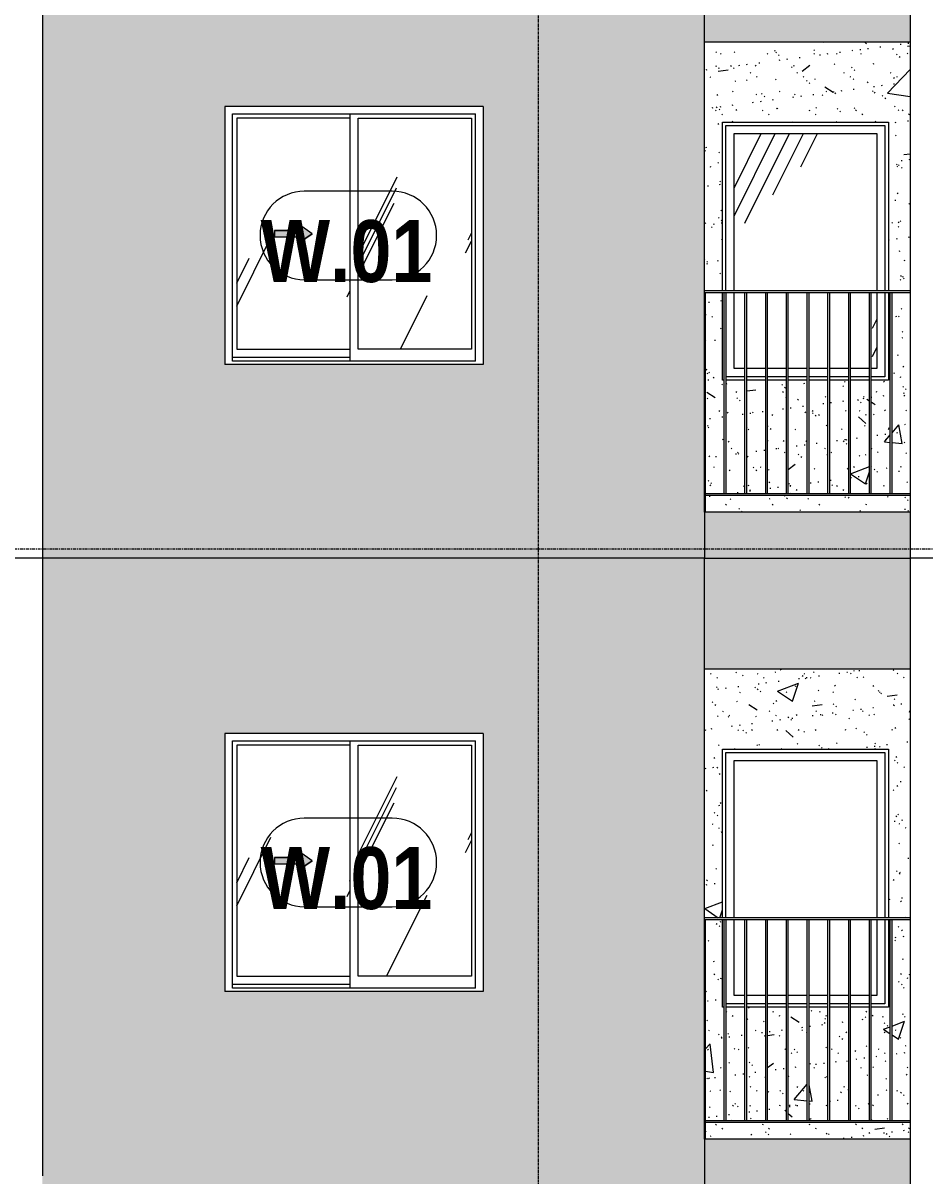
# Model space of a CAD drawing. Header units: millimetres. Extents: x -134153 to 99383, y -5233 to 35400.
# Drawn here: x 64664 to 69555, y 5600 to 11852 of the extents above; entities that cross this region are included whole.
import ezdxf

# ---------------------------------------------------------------- set-up
doc = ezdxf.new("R2010")
doc.units = ezdxf.units.MM
for name, pattern in [('1 NÉT CALL OUT', [6, 3, -3]), ('Centre', [31.75, 6.35, -4.7625, 15.875, -4.7625]), ('Grid Line', [22.225, 12.7, -3.175, 3.175, -3.175])]:
    doc.linetypes.add(name, pattern=pattern)
for name, color, linetype, lineweight in [('0-2', 250, 'Continuous', 5), ('A-DETL-GENF', 92, 'Continuous', 9), ('A-DETL-GENF-1', 92, '1 NÉT CALL OUT', 9), ('A-FLOR-HRAL-1', 253, 'Continuous', 9), ('A-FLOR-LEVL-2', 51, 'Centre', 9), ('A-GLAZ', 151, 'Continuous', 9), ('A-GLAZ-1', 253, 'Continuous', 9), ('A-GLAZ-2', 7, 'Continuous', 9), ('A-GLAZ-3', 7, '1 NÉT CALL OUT', 9), ('A-GLAZ-IDEN', 152, 'Continuous', 9), ('A-WALL', 113, 'Continuous', 9), ('A-WALL-PATT-1', 9, 'Continuous', 9), ('A-WALL-PATT-2', 111, 'Continuous', 5), ('I-WALL', 2, 'Continuous', 9), ('I-WALL-1', 7, 'Continuous', 9), ('S-GRID-1', 1, 'Grid Line', 9)]:
    doc.layers.add(name, color=color, linetype=linetype, lineweight=lineweight)
doc.styles.add('Arial_B_1', font='arialbd_0.ttf', dxfattribs={"width": 0.85, "height": 336})
pattern_1 = [(50, (82572.6, 0), (1165.978, -102.01), [121.92, -1341.12]), (355, (82572.6, 0), (-225.554, 1222.763), [97.536, -1072.896]), (100.451, (82669.8, -8.5), (940.433, 1120.746), [103.616, -1139.776]), (46.184, (82572.6, 325.1), (1734.906, -269.074), [182.88, -2011.68]), (96.636, (82717.2, 302.7), (1519.38, 1583.54), [155.42, -1709.66]), (351.184, (82572.6, 325.1), (1519.39, 1583.52), [146.3, -1609.34]), (21, (82735.2, 243.8), (970.332, -654.498), [121.92, -1341.12]), (326, (82735.2, 243.8), (395.533, 1178.804), [97.536, -1072.896]), (71.451, (82816, 189.3), (1365.87, 524.296), [103.616, -1139.776]), (37.5, (82572.62, 0), (19.767, 541.153), [53.645, -1006.246, 53.645, -1035.507, -1076.96]), (37.5, (82572.62, 0), (19.767, 541.153), [-2149.043, 53.645, -1023.315]), (7.5, (82572.6, 0), (427.646, 641.156), [53.645, -567.334, 53.645, -981.862, -410.464]), (7.5, (82572.6, 0), (427.646, 641.156), [-1656.486, 53.645, -356.82]), (327.5, (82210.1, 0), (867.782, -36.665), [53.645, -352.755, 53.645, -1214.323, -1682.496]), (327.5, (82210.1, 0), (867.782, -36.665), [-1674.368, 53.645, -1628.85]), (317.5, (82047.56, 0), (948.028, 162.73), [53.645, -474.675, 53.645, -788.416, -1194.816]), (317.5, (82047.56, 0), (948.028, 162.73), [-1370.38, 53.645, -1141.17])]
pattern_2 = [(37.5, (82572.62, 0), (-5.1206, 156.61216), [5.364, -118.181, 5.364, -132.812, -132.08]), (37.5, (82572.62, 0), (-5.1206, 156.61216), [-261.722, 5.364, -126.716]), (7.5, (82572.62, 0), (143.847, 229.3842), [5.364, -61.285, 5.364, -105.989, -42.672]), (7.5, (82572.62, 0), (143.847, 229.3842), [-178.003, 5.364, -37.308]), (327.5, (82472.65, 0), (253.1176, 0.4601), [5.364, -35.276, 5.364, -140.94, -191.008]), (327.5, (82472.65, 0), (253.1176, 0.4601), [-186.944, 5.364, -185.644]), (317.5, (82472.65, 0), (244.3381, 71.3376), [5.364, -14.956, 5.364, -90.546, -109.728]), (317.5, (82472.65, 0), (244.3381, 71.3376), [-116.23, 5.364, -104.364])]
pattern_3 = [(63.435, (84482.24, 111.3), (-0.002, 1625.6), [567.96, -3066.99]), (63.435, (82856.64, 111.3), (-0.002, 1625.6), [567.96, -3066.99]), (63.435, (85260.4, 425.35), (-0.002, 1625.6), [567.96, -3066.99]), (63.435, (83634.8, 425.35), (-0.002, 1625.6), [567.96, -3066.99]), (63.435, (85142.64, 314.5), (-0.002, 1625.6), [567.96, -3066.99]), (63.435, (83517.04, 314.5), (-0.002, 1625.6), [567.96, -3066.99]), (63.435, (85022.6, 949.4), (-0.002, 1625.6), [276.055, -3358.9]), (63.435, (83397, 949.4), (-0.002, 1625.6), [276.055, -3358.9]), (63.435, (84944.06, 851.15), (-0.002, 1625.6), [567.96, -3066.99]), (63.435, (83318.46, 851.15), (-0.002, 1625.6), [567.96, -3066.99]), (63.435, (84957.9, 921.7), (-0.002, 1625.6), [567.96, -3066.99]), (63.435, (83332.3, 921.7), (-0.002, 1625.6), [567.96, -3066.99]), (63.435, (84302.1, 612.2), (-0.002, 1625.6), [567.96, -3066.99]), (63.435, (82676.5, 612.2), (-0.002, 1625.6), [567.96, -3066.99]), (63.435, (84315.9, 695.35), (-0.002, 1625.6), [567.96, -3066.99]), (63.435, (82690.3, 695.35), (-0.002, 1625.6), [567.96, -3066.99]), (63.435, (84319.65, 755.3), (-0.002, 1625.6), [567.96, -3066.99]), (63.435, (82694.05, 755.3), (-0.002, 1625.6), [567.96, -3066.99])]

# ---------------------------------------------------------------- blocks, each defined once
blk = doc.blocks.new('M_Fixed - 900 x 1400-901191-TKCS_MẶT ĐỨNG HƯỚNG NAM')
at = {"layer": 'A-GLAZ-2'}
for p, q in [((106969.5, 7896), (107831.5, 7896)), ((106969.5, 7000), (106969.5, 7896)), ((107831.5, 7896), (107831.5, 7000)), ((107013.5, 7852), (107787.5, 7852)), ((107013.5, 7000), (107013.5, 7852)), ((107787.5, 7852), (107787.5, 7000)), ((107013.5, 6578), (107013.5, 6990)), ((107787.5, 6990), (107787.5, 6578)), ((107831.5, 6990), (107831.5, 6534)), ((107072.6, 6578), (107013.5, 6578)), ((107185.1, 6578), (107082.6, 6578)), ((107297.6, 6578), (107195.1, 6578)), ((107410.1, 6578), (107307.6, 6578)), ((107522.6, 6578), (107420.1, 6578)), ((107635.1, 6578), (107532.6, 6578)), ((107747.6, 6578), (107645.1, 6578)), ((107787.5, 6578), (107757.6, 6578)), ((107072.6, 6534), (106970.1, 6534)), ((107185.1, 6534), (107082.6, 6534)), ((107297.6, 6534), (107195.1, 6534)), ((107410.1, 6534), (107307.6, 6534)), ((107522.6, 6534), (107420.1, 6534)), ((107635.1, 6534), (107532.6, 6534)), ((107747.6, 6534), (107645.1, 6534)), ((107831.5, 6534), (107757.6, 6534))]:
    blk.add_line(p, q, dxfattribs=at)
blk = doc.blocks.new('Railing - 10mm-901206-TKCS_MẶT ĐỨNG HƯỚNG NAM')
at = {"layer": 'A-FLOR-HRAL-1'}
for p, q in [((106960.064287, 5900), (106960.064287, 6990)), ((106970.064287, 5900), (106970.064287, 6990))]:
    blk.add_line(p, q, dxfattribs=at)
blk = doc.blocks.new('Railing - 50 x 10mm-901205-TKCS_MẶT ĐỨNG HƯỚNG NAM')
at = {"layer": 'A-FLOR-HRAL-1'}
for p in [(106852.6, 6990), (106857.6, 5800)]:
    blk.add_line(p, (106857.6, 6990), dxfattribs=at)
blk = doc.blocks.new('Railing - Railing-883257-TKCS_MẶT ĐỨNG HƯỚNG NAM')
at = {"layer": 'A-FLOR-HRAL-1'}
for p, q in [((106852.6, 5900), (107967.6, 5900)), ((107967.6, 5890), (106852.6, 5890))]:
    blk.add_line(p, q, dxfattribs=at)
for name, p in [('Railing - 50 x 10mm-901205-TKCS_MẶT ĐỨNG HƯỚNG NAM', (0, 0)), ('Railing - 10mm-901206-TKCS_MẶT ĐỨNG HƯỚNG NAM', (0, 0)), ('Railing - 10mm-901206-TKCS_MẶT ĐỨNG HƯỚNG NAM', (112.5, 0)), ('Railing - 10mm-901206-TKCS_MẶT ĐỨNG HƯỚNG NAM', (225, 0)), ('Railing - 10mm-901206-TKCS_MẶT ĐỨNG HƯỚNG NAM', (337.5, 0)), ('Railing - 10mm-901206-TKCS_MẶT ĐỨNG HƯỚNG NAM', (450, 0)), ('Railing - 10mm-901206-TKCS_MẶT ĐỨNG HƯỚNG NAM', (562.5, 0)), ('Railing - 10mm-901206-TKCS_MẶT ĐỨNG HƯỚNG NAM', (675, 0)), ('Railing - 10mm-901206-TKCS_MẶT ĐỨNG HƯỚNG NAM', (787.5, 0)), ('Railing - 10mm-901206-TKCS_MẶT ĐỨNG HƯỚNG NAM', (900, 0))]:
    blk.add_blockref(name, p)
blk = doc.blocks.new('Top Rail Type - Top Rail_Internal_-883258-TKCS_MẶT ĐỨNG HƯỚNG NAM')
at = {"layer": 'A-FLOR-HRAL-1'}
for p, q in [((107967.6, 7000), (106852.6, 7000)), ((106852.6, 6990), (107967.6, 6990))]:
    blk.add_line(p, q, dxfattribs=at)
blk = doc.blocks.new('NCV_TKTC_TANG 2_rvt-2-TKCS_MẶT ĐỨNG HƯỚNG NAM')
at = {"layer": 'A-WALL-PATT-1'}
h = blk.add_hatch(dxfattribs=at)
h.set_pattern_fill('FP_31', color=256, style=0, pattern_type=2)
h.set_pattern_definition(pattern_1)
h.paths.add_polyline_path([(106857.6, 5800), (107967.6, 5800), (107967.6, 5890), (106857.6, 5890)])
h.paths.add_polyline_path([(107195.1, 5900), (107297.6, 5900), (107297.6, 6515), (107195.1, 6515), (107195.1, 6321.3)])
h.paths.add_polyline_path([(107307.6, 5900), (107410.1, 5900), (107410.1, 6515), (107307.6, 6515), (107307.6, 6232.2)])
h.paths.add_polyline_path([(107185.1, 5900), (107185.1, 6515), (107082.6, 6515), (107082.6, 5900)])
h.paths.add_polyline_path([(107522.6, 5900), (107522.6, 6515), (107420.1, 6515), (107420.1, 5900)])
h.paths.add_polyline_path([(107532.6, 5900), (107635.1, 5900), (107635.1, 6515), (107532.6, 6515), (107532.6, 6054)])
h.paths.add_polyline_path([(107072.6, 5900), (107072.6, 6515), (106970.1, 6515), (106970.1, 5900)])
h.paths.add_polyline_path([(107645.1, 5900), (107747.6, 5900), (107747.6, 6515), (107645.1, 6513.3), (107645.1, 5964.9)])
h.paths.add_polyline_path([(106960.1, 5900), (106960.1, 6515), (106950.5, 6515), (106950.5, 6990), (106857.6, 6990), (106857.6, 5900)])
h.paths.add_polyline_path([(107757.6, 5900), (107860.1, 5900), (107860.1, 6990), (107850.5, 6990), (107850.5, 6515), (107757.6, 6513.3)])
h.paths.add_polyline_path([(107870.1, 5900), (107967.6, 5900), (107967.6, 6990), (107870.1, 6990), (107870.1, 6427)])
h.paths.add_polyline_path([(106857.6, 7000), (106950.5, 7000), (106950.5, 7915), (107850.5, 7915), (107850.5, 7000), (107967.6, 7000), (107967.6, 8349.3), (106852.6, 8349.3), (106852.6, 7000)])
h = blk.add_hatch(dxfattribs=at)
h.set_pattern_fill('FP_32', color=256, style=0, pattern_type=2)
h.set_pattern_definition(pattern_2)
h.paths.add_polyline_path([(106857.6, 5800), (107967.6, 5800), (107967.6, 5890), (106857.6, 5890)])
h.paths.add_polyline_path([(107195.1, 5900), (107297.6, 5900), (107297.6, 6515), (107195.1, 6515), (107195.1, 6321.3)])
h.paths.add_polyline_path([(107307.6, 5900), (107410.1, 5900), (107410.1, 6515), (107307.6, 6515), (107307.6, 6232.2)])
h.paths.add_polyline_path([(107185.1, 5900), (107185.1, 6515), (107082.6, 6515), (107082.6, 5900)])
h.paths.add_polyline_path([(107522.6, 5900), (107522.6, 6515), (107420.1, 6515), (107420.1, 5900)])
h.paths.add_polyline_path([(107532.6, 5900), (107635.1, 5900), (107635.1, 6515), (107532.6, 6515), (107532.6, 6054)])
h.paths.add_polyline_path([(107072.6, 5900), (107072.6, 6515), (106970.1, 6515), (106970.1, 5900)])
h.paths.add_polyline_path([(107645.1, 5900), (107747.6, 5900), (107747.6, 6515), (107645.1, 6513.3), (107645.1, 5964.9)])
h.paths.add_polyline_path([(106960.1, 5900), (106960.1, 6515), (106950.5, 6515), (106950.5, 6990), (106857.6, 6990), (106857.6, 5900)])
h.paths.add_polyline_path([(107757.6, 5900), (107860.1, 5900), (107860.1, 6990), (107850.5, 6990), (107850.5, 6515), (107757.6, 6513.3)])
h.paths.add_polyline_path([(107870.1, 5900), (107967.6, 5900), (107967.6, 6990), (107870.1, 6990), (107870.1, 6427)])
h.paths.add_polyline_path([(106857.6, 7000), (106950.5, 7000), (106950.5, 7915), (107850.5, 7915), (107850.5, 7000), (107967.6, 7000), (107967.6, 8349.3), (106852.6, 8349.3), (106852.6, 7000)])
at = {"layer": 'I-WALL-1'}
for p, q in [((106950.5, 7000), (106950.5, 7915)), ((106950.5, 7915), (107850.5, 7915)), ((107850.5, 7915), (107850.5, 7000)), ((106950.5, 6515), (106950.5, 6990)), ((107850.5, 6990), (107850.5, 6515)), ((106960.1, 6515), (106950.5, 6515)), ((107072.6, 6515), (106970.1, 6515)), ((107185.1, 6515), (107082.6, 6515)), ((107297.6, 6515), (107195.1, 6515)), ((107410.1, 6515), (107307.6, 6515)), ((107522.6, 6515), (107420.1, 6515)), ((107635.1, 6515), (107532.6, 6515)), ((107747.6, 6515), (107645.1, 6515)), ((107850.5, 6515), (107757.6, 6515))]:
    blk.add_line(p, q, dxfattribs=at)
at = {"layer": 'A-FLOR-HRAL-1'}
for name in ['Top Rail Type - Top Rail_Internal_-883258-TKCS_MẶT ĐỨNG HƯỚNG NAM', 'Railing - Railing-883257-TKCS_MẶT ĐỨNG HƯỚNG NAM']:
    blk.add_blockref(name, (0, 0), dxfattribs=at)
at = {"layer": 'A-GLAZ-1'}
blk.add_blockref('M_Fixed - 900 x 1400-901191-TKCS_MẶT ĐỨNG HƯỚNG NAM', (0, 0), dxfattribs=at)
blk = doc.blocks.new('M_Fixed - 900 x 1400-V375-TKCS_MẶT ĐỨNG HƯỚNG NAM')
at = {"layer": 'A-GLAZ'}
h = blk.add_hatch(dxfattribs=at)
h.set_pattern_fill('FP_49', color=256, style=0, pattern_type=2)
h.set_pattern_definition([(63.435, (82775.8, 101.6), (-817.87, 2453.59), [1016, -609.6, 1016, -609.6, -1292.49]), (63.435, (82775.8, 101.6), (-817.87, 2453.59), [-3251.2, 406.4, -886.09]), (63.435, (82725, 152.4), (-817.87, 2453.59), [812.8, -1016, 609.6, -609.6, -1495.69]), (63.435, (82725, 152.4), (-817.87, 2453.59), [-3048, 711.2, -784.49]), (63.435, (82725, 304.8), (-817.87, 2453.59), [609.6, -1219.2, 406.4, -609.6, -1698.89]), (63.435, (82725, 304.8), (-817.87, 2453.59), [-2844.8, 914.4, -784.49]), (63.435, (82877.4, 152.4), (-817.87, 2453.59), [609.6, -1219.2, 508, -2206.89]), (63.435, (83029.8, 304.8), (-817.87, 2453.59), [304.8, -1524, 203.2, -2511.69]), (63.435, (82775.8, 558.8), (-817.87, 2453.59), [203.2, -1524, 203.2, -812.8, -1800.49]), (63.435, (82775.8, 558.8), (-817.87, 2453.59), [-2743.2, 508, -1292.49]), (63.435, (83690.2, 406.4), (-817.87, 2453.59), [1016, -1524, 1219.2, -804.81]), (63.435, (83690.2, 254), (-817.87, 2453.59), [1422.4, -1016, 1524, -601.61]), (63.435, (83791.8, 304.8), (-817.87, 2453.59), [1625.6, -812.8, 1219.2, -886.09]), (63.435, (83944.2, 457.2), (-817.87, 2453.59), [1016, -1422.4, 812.8, -1292.49]), (63.435, (83791.8, 762), (-817.87, 2453.59), [508, -2032, 609.6, -1394.09]), (63.435, (84096.6, 609.6), (-817.87, 2453.59), [406.4, -2032, 406.4, -1698.89])])
h.paths.add_polyline_path([(107522.6, 9978), (107522.6, 10390), (107420.1, 10390), (107420.1, 9978)])
h.paths.add_polyline_path([(107072.6, 9978), (107072.6, 10390), (107013.5, 10390), (107013.5, 9978)])
h.paths.add_polyline_path([(107787.5, 9978), (107787.5, 10390), (107757.6, 10390), (107757.6, 9978)])
h.paths.add_polyline_path([(107532.6, 9978), (107635.1, 9978), (107635.1, 10390), (107532.6, 10390), (107532.6, 10233)])
h.paths.add_polyline_path([(107747.6, 9978), (107747.6, 10390), (107645.1, 10390), (107645.1, 9978)])
h.paths.add_polyline_path([(107307.6, 9978), (107410.1, 9978), (107410.1, 10390), (107307.6, 10390), (107307.6, 10272)])
h.paths.add_polyline_path([(107195.1, 9978), (107297.6, 9978), (107297.6, 10390), (107195.1, 10390), (107195.1, 10159.5)])
h.paths.add_polyline_path([(107082.6, 9978), (107185.1, 9978), (107185.1, 10390), (107082.6, 10390), (107082.6, 10047)])
h.paths.add_polyline_path([(107435.5, 10400), (107787.5, 10400), (107787.5, 11252), (107013.5, 11252), (107013.5, 10400), (107365.5, 10400)])
at = {"layer": 'A-GLAZ-2'}
for p, q in [((106969.5, 11296), (107831.5, 11296)), ((106969.5, 10400), (106969.5, 11296)), ((107831.5, 11296), (107831.5, 10400)), ((107013.5, 11252), (107787.5, 11252)), ((107013.5, 10400), (107013.5, 11252)), ((107787.5, 11252), (107787.5, 10400)), ((107013.5, 9978), (107013.5, 10390)), ((107787.5, 10390), (107787.5, 9978)), ((107831.5, 10390), (107831.5, 9934)), ((107072.6, 9978), (107013.5, 9978)), ((107185.1, 9978), (107082.6, 9978)), ((107297.6, 9978), (107195.1, 9978)), ((107410.1, 9978), (107307.6, 9978)), ((107522.6, 9978), (107420.1, 9978)), ((107635.1, 9978), (107532.6, 9978)), ((107747.6, 9978), (107645.1, 9978)), ((107787.5, 9978), (107757.6, 9978)), ((107072.6, 9934), (106970.1, 9934)), ((107185.1, 9934), (107082.6, 9934)), ((107297.6, 9934), (107195.1, 9934)), ((107410.1, 9934), (107307.6, 9934)), ((107522.6, 9934), (107420.1, 9934)), ((107635.1, 9934), (107532.6, 9934)), ((107747.6, 9934), (107645.1, 9934)), ((107831.5, 9934), (107757.6, 9934))]:
    blk.add_line(p, q, dxfattribs=at)
blk = doc.blocks.new('NCV_TKTC_TANG 3 - 4_rvt-4-TKCS_MẶT ĐỨNG HƯỚNG NAM')
at = {"layer": 'A-WALL-PATT-1'}
h = blk.add_hatch(dxfattribs=at)
h.set_pattern_fill('FP_31', color=256, style=0, pattern_type=2)
h.set_pattern_definition(pattern_1)
h.paths.add_polyline_path([(106857.6, 9200), (107967.6, 9200), (107967.6, 9290), (106857.6, 9290)])
h.paths.add_polyline_path([(107532.6, 9300), (107635.1, 9300), (107635.1, 9915), (107532.6, 9915), (107532.6, 9454)])
h.paths.add_polyline_path([(106970.1, 9300), (107072.6, 9300), (107072.6, 9915), (106970.1, 9915), (106970.1, 9825.9)])
h.paths.add_polyline_path([(107645.1, 9300), (107747.6, 9300), (107747.6, 9915), (107645.1, 9915), (107645.1, 9364.9)])
h.paths.add_polyline_path([(107420.1, 9300), (107522.6, 9300), (107522.6, 9915), (107420.1, 9915), (107420.1, 9543.1)])
h.paths.add_polyline_path([(106960.1, 9300), (106960.1, 9915), (106950.5, 9915), (106950.5, 10390), (106857.6, 10390), (106857.6, 9300)])
h.paths.add_polyline_path([(107757.6, 9300), (107860.1, 9300), (107860.1, 10390), (107850.5, 10390), (107850.5, 9915), (107757.6, 9915), (107757.6, 9825.9)])
h.paths.add_polyline_path([(107870.1, 9300), (107967.6, 9300), (107967.6, 10390), (107870.1, 10390), (107870.1, 9825.9)])
h.paths.add_polyline_path([(107307.6, 9300), (107410.1, 9300), (107410.1, 9915), (107307.6, 9915), (107307.6, 9632.2)])
h.paths.add_polyline_path([(107297.6, 9300), (107297.6, 9915), (107195.1, 9915), (107195.1, 9300)])
h.paths.add_polyline_path([(107185.1, 9300), (107185.1, 9915), (107082.6, 9915), (107082.6, 9300)])
h.paths.add_polyline_path([(107967.6, 10400), (107967.6, 11749.3), (106852.6, 11749.3), (106852.6, 10400), (106950.5, 10400), (106950.5, 11315), (107850.5, 11315), (107850.5, 10400), (107928.1, 10400)])
h = blk.add_hatch(dxfattribs=at)
h.set_pattern_fill('FP_32', color=256, style=0, pattern_type=2)
h.set_pattern_definition(pattern_2)
h.paths.add_polyline_path([(106857.6, 9200), (107967.6, 9200), (107967.6, 9290), (106857.6, 9290)])
h.paths.add_polyline_path([(107532.6, 9300), (107635.1, 9300), (107635.1, 9915), (107532.6, 9915), (107532.6, 9454)])
h.paths.add_polyline_path([(106970.1, 9300), (107072.6, 9300), (107072.6, 9915), (106970.1, 9915), (106970.1, 9825.9)])
h.paths.add_polyline_path([(107645.1, 9300), (107747.6, 9300), (107747.6, 9915), (107645.1, 9915), (107645.1, 9364.9)])
h.paths.add_polyline_path([(107420.1, 9300), (107522.6, 9300), (107522.6, 9915), (107420.1, 9915), (107420.1, 9543.1)])
h.paths.add_polyline_path([(106960.1, 9300), (106960.1, 9915), (106950.5, 9915), (106950.5, 10390), (106857.6, 10390), (106857.6, 9300)])
h.paths.add_polyline_path([(107757.6, 9300), (107860.1, 9300), (107860.1, 10390), (107850.5, 10390), (107850.5, 9915), (107757.6, 9915), (107757.6, 9825.9)])
h.paths.add_polyline_path([(107870.1, 9300), (107967.6, 9300), (107967.6, 10390), (107870.1, 10390), (107870.1, 9825.9)])
h.paths.add_polyline_path([(107307.6, 9300), (107410.1, 9300), (107410.1, 9915), (107307.6, 9915), (107307.6, 9632.2)])
h.paths.add_polyline_path([(107297.6, 9300), (107297.6, 9915), (107195.1, 9915), (107195.1, 9300)])
h.paths.add_polyline_path([(107185.1, 9300), (107185.1, 9915), (107082.6, 9915), (107082.6, 9300)])
h.paths.add_polyline_path([(107967.6, 10400), (107967.6, 11749.3), (106852.6, 11749.3), (106852.6, 10400), (106950.5, 10400), (106950.5, 11315), (107850.5, 11315), (107850.5, 10400), (107928.1, 10400)])
at = {"layer": 'I-WALL-1'}
for p, q in [((106950.5, 10400), (106950.5, 11315)), ((106950.5, 11315), (107850.5, 11315)), ((107850.5, 11315), (107850.5, 10400)), ((106950.5, 9915), (106950.5, 10390)), ((107850.5, 10390), (107850.5, 9915)), ((106960.1, 9915), (106950.5, 9915)), ((107072.6, 9915), (106970.1, 9915)), ((107185.1, 9915), (107082.6, 9915)), ((107297.6, 9915), (107195.1, 9915)), ((107410.1, 9915), (107307.6, 9915)), ((107522.6, 9915), (107420.1, 9915)), ((107635.1, 9915), (107532.6, 9915)), ((107747.6, 9915), (107645.1, 9915)), ((107850.5, 9915), (107757.6, 9915))]:
    blk.add_line(p, q, dxfattribs=at)
at = {"layer": 'A-FLOR-HRAL-1'}
for name in ['Top Rail Type - Top Rail_Internal_-883258-TKCS_MẶT ĐỨNG HƯỚNG NAM', 'Railing - Railing-883257-TKCS_MẶT ĐỨNG HƯỚNG NAM']:
    blk.add_blockref(name, (0, 3400), dxfattribs=at)
at = {"layer": 'A-GLAZ-1'}
blk.add_blockref('M_Fixed - 900 x 1400-V375-TKCS_MẶT ĐỨNG HƯỚNG NAM', (0, 0), dxfattribs=at)
blk = doc.blocks.new('1_FAMILY RVT - W01-WxH 1400x1400xmm-V250-TKCS_MẶT ĐỨNG HƯỚNG NAM')
at = {"layer": 'A-DETL-GENF-1'}
blk.add_hatch(color=256, dxfattribs=at).paths.add_polyline_path([(104657.1, 10662.1), (104724.8, 10709.5), (104657.1, 10757), (104657.1, 10726.5), (104521.6, 10726.5), (104521.6, 10692.6), (104657.1, 10692.6)])
at = {"layer": 'A-GLAZ'}
h = blk.add_hatch(dxfattribs=at)
h.set_pattern_fill('FP_30', color=256, style=0, pattern_type=2)
h.set_pattern_definition(pattern_3)
h.paths.add_polyline_path([(104316.1, 10082.6), (104930.3, 10082.6), (104930.3, 11336.5), (104316.1, 11336.5), (104316.1, 10696.8)])
h.paths.add_polyline_path([(104657.1, 10662.1), (104657.1, 10692.6), (104521.6, 10692.6), (104521.6, 10726.5), (104657.1, 10726.5), (104657.1, 10757), (104724.8, 10709.5), (104700.6, 10692.6)])
h = blk.add_hatch(dxfattribs=at)
h.set_pattern_fill('FP_30', color=256, style=0, pattern_type=2)
h.set_pattern_definition(pattern_3)
h.paths.add_polyline_path([(105589.1, 10082.6), (105589.1, 11336.5), (104974.8, 11336.5), (104974.8, 10082.6)])
at = {"layer": 'A-DETL-GENF'}
for p, q in [((104657.1, 10757), (104657.1, 10726.5)), ((104724.8, 10709.5), (104657.1, 10757)), ((104724.8, 10709.5), (104657.1, 10757)), ((104657.1, 10757), (104657.1, 10726.5)), ((104521.6, 10726.5), (104521.6, 10692.6)), ((104521.6, 10726.5), (104657.1, 10726.5)), ((104657.1, 10726.5), (104521.6, 10726.5)), ((104521.6, 10726.5), (104521.6, 10692.6)), ((104521.6, 10692.6), (104657.1, 10692.6)), ((104521.6, 10692.6), (104657.1, 10692.6)), ((104724.8, 10709.5), (104657.1, 10662.1)), ((104657.1, 10662.1), (104724.8, 10709.5)), ((104657.1, 10692.6), (104657.1, 10662.1)), ((104657.1, 10692.6), (104657.1, 10662.1))]:
    blk.add_line(p, q, dxfattribs=at)
at = {"layer": 'A-GLAZ'}
for p, q in [((105652.6, 11400), (104252.6, 11400)), ((104252.6, 11400), (104252.6, 10000)), ((105652.6, 11400), (105652.6, 10000)), ((104293.5, 11359.1), (105611.6, 11359.1)), ((104293.5, 10019), (104293.5, 11359.1)), ((104316.1, 11336.5), (104316.1, 10082.6)), ((104930.3, 11336.5), (104316.1, 11336.5)), ((104930.3, 11359.1), (104930.3, 10019)), ((104974.8, 10082.6), (104974.8, 11336.5)), ((104974.8, 11336.5), (105589.1, 11336.5)), ((105589.1, 11336.5), (105589.1, 10082.6)), ((105611.6, 10019), (105611.6, 11359.1)), ((104316.1, 10082.6), (104930.3, 10082.6)), ((105589.1, 10082.6), (104974.8, 10082.6)), ((104930.3, 10038.1), (104293.5, 10038.1)), ((104930.3, 10038.1), (104293.5, 10038.1)), ((105611.6, 10019), (104293.5, 10019)), ((105652.6, 10000), (104252.6, 10000))]:
    blk.add_line(p, q, dxfattribs=at)
blk = doc.blocks.new('1_FAMILY RVT - W01-WxH 1400x1400xmm-V279-TKCS_MẶT ĐỨNG HƯỚNG NAM')
at = {"layer": 'A-DETL-GENF-1'}
blk.add_hatch(color=256, dxfattribs=at).paths.add_polyline_path([(104657.1, 7262.1), (104724.8, 7309.5), (104657.1, 7357), (104657.1, 7326.5), (104521.6, 7326.5), (104521.6, 7292.6), (104657.1, 7292.6)])
at = {"layer": 'A-GLAZ'}
h = blk.add_hatch(dxfattribs=at)
h.set_pattern_fill('FP_30', color=256, style=0, pattern_type=2)
h.set_pattern_definition(pattern_3)
h.paths.add_polyline_path([(104316.1, 6682.5), (104930.3, 6682.5), (104930.3, 7936.5), (104316.1, 7936.5), (104316.1, 7296.8)])
h.paths.add_polyline_path([(104657.1, 7262.1), (104657.1, 7292.6), (104521.6, 7292.6), (104521.6, 7326.5), (104657.1, 7326.5), (104657.1, 7357), (104724.8, 7309.5), (104700.6, 7292.6)])
h = blk.add_hatch(dxfattribs=at)
h.set_pattern_fill('FP_30', color=256, style=0, pattern_type=2)
h.set_pattern_definition(pattern_3)
h.paths.add_polyline_path([(105589.1, 6682.5), (105589.1, 7936.5), (104974.8, 7936.5), (104974.8, 6682.5)])
at = {"layer": 'A-DETL-GENF'}
for p, q in [((104521.6, 7326.5), (104521.6, 7292.6)), ((104521.6, 7326.5), (104657.1, 7326.5)), ((104657.1, 7326.5), (104521.6, 7326.5)), ((104521.6, 7326.5), (104521.6, 7292.6)), ((104657.1, 7357), (104657.1, 7326.5)), ((104724.8, 7309.5), (104657.1, 7357)), ((104724.8, 7309.5), (104657.1, 7357)), ((104657.1, 7357), (104657.1, 7326.5)), ((104521.6, 7292.6), (104657.1, 7292.6)), ((104521.6, 7292.6), (104657.1, 7292.6)), ((104724.8, 7309.5), (104657.1, 7262.1)), ((104657.1, 7262.1), (104724.8, 7309.5)), ((104657.1, 7292.6), (104657.1, 7262.1)), ((104657.1, 7292.6), (104657.1, 7262.1))]:
    blk.add_line(p, q, dxfattribs=at)
at = {"layer": 'A-GLAZ'}
for p, q in [((105652.6, 8000), (104252.6, 8000)), ((104252.6, 8000), (104252.6, 6600)), ((104293.5, 7959.1), (105611.6, 7959.1)), ((104293.5, 6619), (104293.5, 7959.1)), ((104930.3, 7959.1), (104930.3, 6619)), ((105611.6, 6619), (105611.6, 7959.1)), ((105652.6, 8000), (105652.6, 6600)), ((104316.1, 7936.5), (104316.1, 6682.5)), ((104930.3, 7936.5), (104316.1, 7936.5)), ((104974.8, 6682.5), (104974.8, 7936.5)), ((104974.8, 7936.5), (105589.1, 7936.5)), ((105589.1, 7936.5), (105589.1, 6682.5)), ((104930.3, 6638.1), (104293.5, 6638.1)), ((104930.3, 6638.1), (104293.5, 6638.1)), ((104316.1, 6682.5), (104930.3, 6682.5)), ((105589.1, 6682.5), (104974.8, 6682.5)), ((105652.6, 6600), (104252.6, 6600)), ((105611.6, 6619), (104293.5, 6619))]:
    blk.add_line(p, q, dxfattribs=at)
blk = doc.blocks.new('SSA-WINDOW TAG - 10-2062020-TKCS_MẶT ĐỨNG HƯỚNG NAM')
at = {"layer": 'A-GLAZ-IDEN'}
for p, q in [((43760.064287, 11140), (43282.564287, 11140)), ((43282.564287, 10660), (43760.064287, 10660))]:
    blk.add_line(p, q, dxfattribs=at)
for centre, start, end in [((43282.564287, 10900), 90, 270), ((43760.064287, 10900), 270, 90)]:
    blk.add_arc(centre, 240, start, end, dxfattribs=at)

msp = doc.modelspace()

# ---------------------------------------------------------------- hatches: boundary and pattern name
at = {"layer": 'A-WALL-PATT-2'}
h = msp.add_hatch(color=256, dxfattribs=at)
h.paths.add_polyline_path([(65895.1, 8950), (68358.9, 8950), (68358.9, 12350), (64768.9, 12350), (64768.9, 8950)])
h.paths.add_polyline_path([(65799.8, 10000), (65758.9, 10000), (65758.9, 11400), (67158.9, 11400), (67158.9, 10000), (65895.1, 10000)])
for points in [[(69473.9, 11749.3), (69473.9, 12350), (68358.9, 12350), (68358.9, 11749.3), (69068.3, 11749.3)], [(69068.3, 8950), (69473.9, 8950), (69473.9, 9200), (68358.9, 9200), (68358.9, 8950)], [(69068.3, 8349.3), (69473.9, 8350), (69473.9, 8950), (68358.9, 8950), (68358.9, 8349.3)], [(69473.9, 5550), (69473.9, 5800), (68358.9, 5800), (68358.9, 5550), (69068.3, 5550)]]:
    msp.add_hatch(color=256, dxfattribs=at).paths.add_polyline_path(points)
h = msp.add_hatch(color=256, dxfattribs=at)
h.paths.add_polyline_path([(64768.9, 5550), (68358.9, 5550), (68358.9, 8950), (64768.9, 8950), (64768.9, 5550)])
h.paths.add_polyline_path([(65799.8, 6600), (65758.9, 6600), (65758.9, 8000), (67158.9, 8000), (67158.9, 6600), (65895.1, 6600)])

# ---------------------------------------------------------------- linework, layer by layer
at = {"layer": 'A-FLOR-LEVL-2'}
msp.add_line((-12769.4, 9000), (95658.9, 9000), dxfattribs=at)
at = {"layer": 'A-WALL'}
for p, q in [((64768.9, 29350), (64768.9, 5600)), ((69473.9, 29350), (69473.9, 4700)), ((68358.9, 9200), (68358.9, 12350)), ((68358.9, 8950), (61273.9, 8950)), ((68358.9, 5800), (68358.9, 8950)), ((76558.9, 8950), (69473.9, 8950))]:
    msp.add_line(p, q, dxfattribs=at)
at = {"layer": 'I-WALL'}
for p, q in [((68358.9, 11749.3), (69473.9, 11749.3)), ((69473.9, 9200), (68358.9, 9200)), ((68358.9, 9200), (68358.9, 8950)), ((68358.9, 8950), (69473.9, 8950)), ((68358.9, 8349.3), (69473.9, 8349.3)), ((69473.9, 5800), (68358.9, 5800)), ((68358.9, 5800), (68358.9, 5550))]:
    msp.add_line(p, q, dxfattribs=at)
at = {"layer": 'S-GRID-1'}
msp.add_line((67458.9, 856.3), (67458.9, 30285.9), dxfattribs=at)

# ---------------------------------------------------------------- block references
at = {"layer": '0-2'}
for name in ['NCV_TKTC_TANG 3 - 4_rvt-4-TKCS_MẶT ĐỨNG HƯỚNG NAM', 'NCV_TKTC_TANG 2_rvt-2-TKCS_MẶT ĐỨNG HƯỚNG NAM']:
    msp.add_blockref(name, (-38493.7, 0), dxfattribs=at)
at = {"layer": 'A-GLAZ-3'}
for name in ['1_FAMILY RVT - W01-WxH 1400x1400xmm-V250-TKCS_MẶT ĐỨNG HƯỚNG NAM', '1_FAMILY RVT - W01-WxH 1400x1400xmm-V279-TKCS_MẶT ĐỨNG HƯỚNG NAM']:
    msp.add_blockref(name, (-38493.7, 0), dxfattribs=at)
at = {"layer": 'A-GLAZ-IDEN'}
for p in [(22906.3, -200), (22906.3, -3600)]:
    msp.add_blockref('SSA-WINDOW TAG - 10-2062020-TKCS_MẶT ĐỨNG HƯỚNG NAM', p, dxfattribs=at)

# ---------------------------------------------------------------- texts
at = {"layer": 'A-GLAZ-IDEN', "char_height": 336, "width": 962.88, "attachment_point": 5, "line_spacing_factor": 0.936439, "style": 'Arial_B_1'}
for insert in [(66417.6, 10612.7), (66417.6, 7212.7)]:
    msp.add_mtext('\\pt6.80064,13.60128,20.39856,27.1992,33.99984,40.80048,47.60112,54.3984,61.19904,67.99968,74.80032,81.60096,88.4016,95.19888,101.99952,108.80016,115.6008,122.40144,129.19872,135.99936,142.8,149.60064,156.40128,163.19856,169.9992,176.79984,183.60048,190.40112,197.1984,203.99904,210.79968,217.60032;W.01', dxfattribs=dict(at, insert=insert))

doc.saveas('drawing.dxf')
